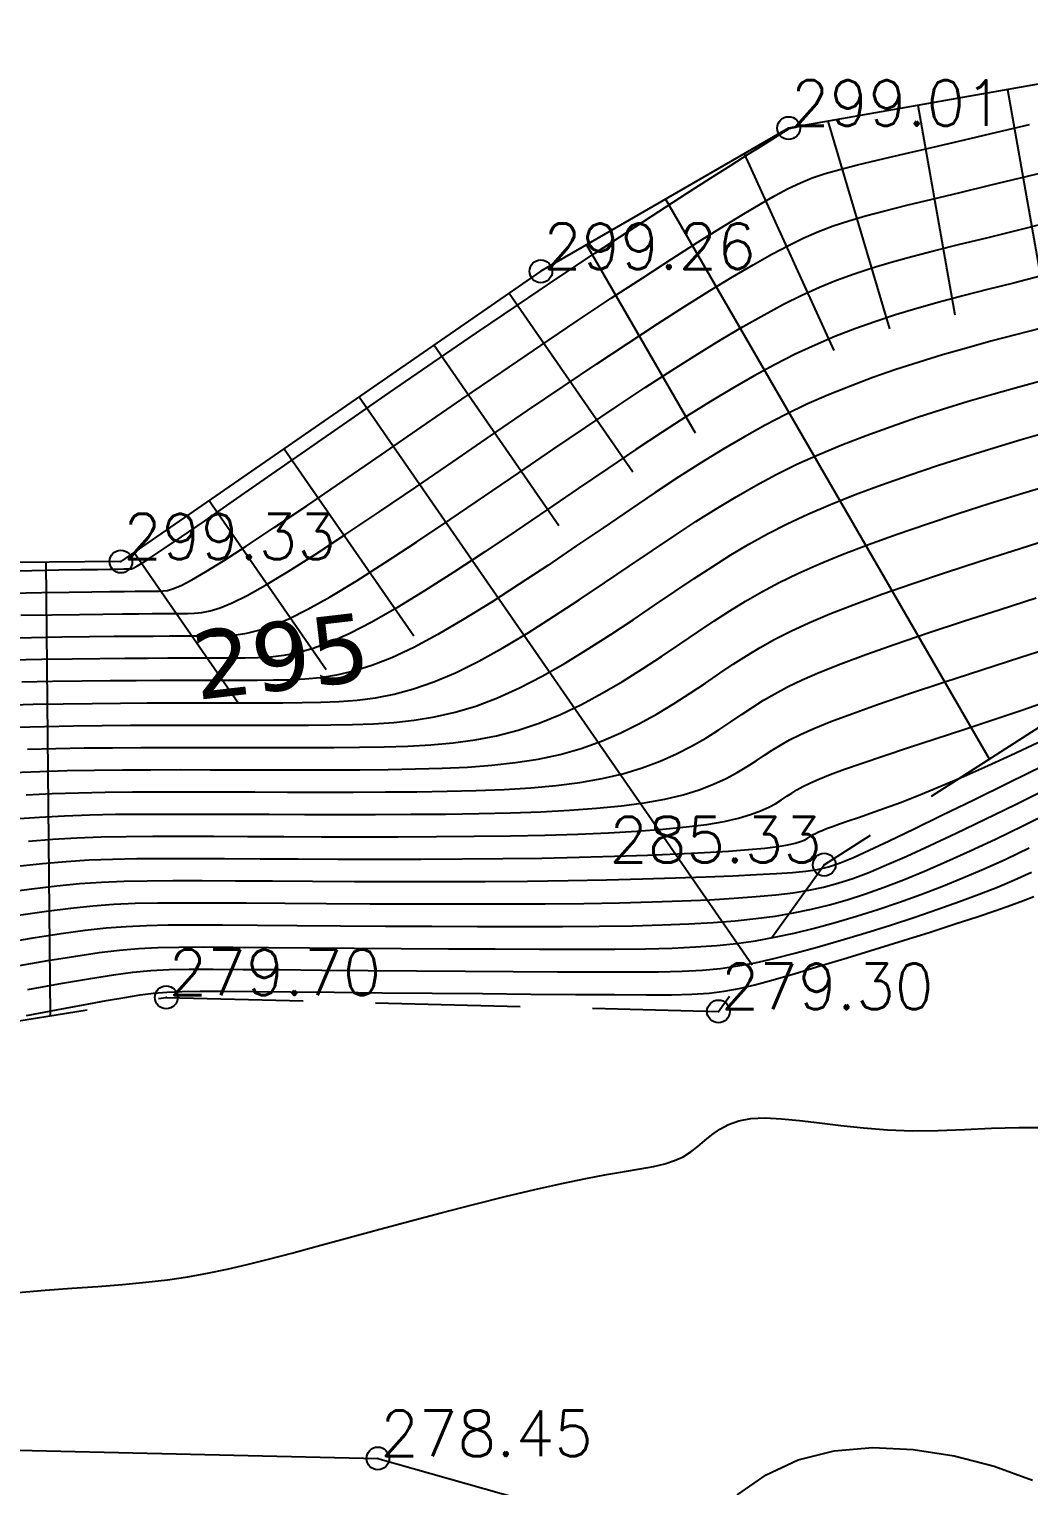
# Model space of a CAD drawing. Header units: millimetres. Extents: x 524954 to 526204, y 9523489 to 9524010.
# Drawn here: x 525228.91 to 525250.84, y 9523795.53 to 9523827.5 of the extents above; entities that cross this region are included whole.
import ezdxf
from ezdxf.enums import TextEntityAlignment as Align

# ---------------------------------------------------------------- set-up
doc = ezdxf.new("R2010")
doc.units = ezdxf.units.MM
doc.header["$PDMODE"] = 32
doc.header["$PDSIZE"] = 0.5
doc.linetypes.add('CACHE2', pattern=[4.7625, 3.175, -1.5875])
for name, color, linetype in [('Bas_Talus', 40, 'CACHE2'), ('CN_01_00', 3, 'Continuous'), ('CN_02_00', 4, 'Continuous'), ('CN_05_00', 6, 'Continuous'), ('CN_10_00', 1, 'Continuous'), ('Cotation Courbes de niveau', 7, 'Continuous'), ('Haut_Talus', 30, 'Continuous'), ('Talus', 2, 'Continuous'), ('TopoAlt', 3, 'Continuous'), ('TOPOJIS', 7, 'Continuous')]:
    doc.layers.add(name, color=color, linetype=linetype)
doc.layers.add('Trottoir', color=7, linetype='Continuous', true_color=0xff6666)
doc.styles.add('Simplex 1.0', font='Simplex.shx', dxfattribs={"width": 0.99, "height": 1})
doc.styles.add('Verdana 1.0', font='verdana.ttf', dxfattribs={"width": 0.99, "height": 1})

# ---------------------------------------------------------------- blocks, each defined once
blk = doc.blocks.new('TCPOINT M')
at = {"color": 0}
blk.add_point((0, 0), dxfattribs=at)
at = {"layer": 'TopoAlt', "style": 'Simplex 1.0', "width": 0.99}
blk.add_attdef('ALT', (0.15, 0.15), '', height=1, dxfattribs=at)

msp = doc.modelspace()

# ---------------------------------------------------------------- linework, layer by layer
at = {"layer": 'Bas_Talus', "flags": 128}
msp.add_lwpolyline([(525199.208, 9523799.132), (525208.8, 9523801.776), (525220.795, 9523804.478), (525231.919, 9523806.249), (525244.031, 9523805.939), (525246.35, 9523809.16), (525255.359, 9523814.932), (525262.717, 9523816.004), (525268.895, 9523820.451), (525287.363, 9523826.037), (525301, 9523831.408), (525309.422, 9523839.276), (525318.775, 9523848.13), (525321.585, 9523856.913), (525321.412, 9523876.469)], dxfattribs=at)
at = {"layer": 'CN_01_00', "flags": 128}
for points, elevation in [([(525228.27, 9523815.606), (525228.967, 9523815.619), (525229.566, 9523815.629), (525230.045, 9523815.637), (525230.41, 9523815.643), (525230.679, 9523815.647), (525230.867, 9523815.65), (525230.991, 9523815.652), (525231.065, 9523815.653), (525231.107, 9523815.653), (525231.131, 9523815.654), (525231.155, 9523815.656), (525231.196, 9523815.671), (525231.271, 9523815.71), (525231.396, 9523815.786), (525231.59, 9523815.911), (525231.87, 9523816.098), (525232.253, 9523816.358), (525232.757, 9523816.704), (525233.391, 9523817.144), (525234.139, 9523817.663), (525234.975, 9523818.244), (525235.877, 9523818.87), (525236.819, 9523819.522), (525237.777, 9523820.183), (525238.726, 9523820.834), (525239.643, 9523821.457), (525240.507, 9523822.038), (525241.311, 9523822.572), (525242.051, 9523823.06), (525242.724, 9523823.499), (525243.327, 9523823.889), (525243.858, 9523824.229), (525244.311, 9523824.518), (525244.685, 9523824.755), (525244.979, 9523824.941), (525245.2, 9523825.081), (525245.359, 9523825.181), (525245.468, 9523825.249), (525245.537, 9523825.291), (525245.577, 9523825.314), (525245.598, 9523825.324), (525245.612, 9523825.327), (525245.627, 9523825.331), (525245.644, 9523825.335), (525245.662, 9523825.339), (525245.682, 9523825.343), (525245.701, 9523825.348), (525245.72, 9523825.352), (525245.736, 9523825.356), (525245.751, 9523825.359), (525245.762, 9523825.362), (525245.771, 9523825.364), (525245.777, 9523825.365), (525245.781, 9523825.366), (525245.783, 9523825.367), (525245.785, 9523825.367), (525245.785, 9523825.367), (525245.785, 9523825.367)], 299), ([(525228.732, 9523814.635), (525229.409, 9523814.646), (525230.015, 9523814.655), (525230.529, 9523814.661), (525230.959, 9523814.666), (525231.316, 9523814.669), (525231.609, 9523814.671), (525231.852, 9523814.672), (525232.055, 9523814.673), (525232.23, 9523814.674), (525232.388, 9523814.675), (525232.54, 9523814.679), (525232.701, 9523814.694), (525232.883, 9523814.731), (525233.1, 9523814.799), (525233.366, 9523814.909), (525233.694, 9523815.072), (525234.099, 9523815.297), (525234.593, 9523815.595), (525235.185, 9523815.971), (525235.861, 9523816.416), (525236.602, 9523816.914), (525237.39, 9523817.449), (525238.205, 9523818.006), (525239.029, 9523818.57), (525239.841, 9523819.126), (525240.625, 9523819.658), (525241.362, 9523820.154), (525242.052, 9523820.611), (525242.694, 9523821.031), (525243.288, 9523821.412), (525243.836, 9523821.755), (525244.337, 9523822.06), (525244.792, 9523822.328), (525245.201, 9523822.559), (525245.567, 9523822.754), (525245.903, 9523822.918), (525246.225, 9523823.059), (525246.548, 9523823.183), (525246.887, 9523823.295), (525247.259, 9523823.404), (525247.678, 9523823.515), (525248.16, 9523823.636), (525248.715, 9523823.771), (525249.329, 9523823.918), (525249.982, 9523824.074), (525250.654, 9523824.235), (525251.327, 9523824.4)], 297), ([(525228.338, 9523812.664), (525229, 9523812.681), (525229.655, 9523812.693), (525230.295, 9523812.702), (525230.912, 9523812.707), (525231.499, 9523812.71), (525232.057, 9523812.712), (525232.588, 9523812.712), (525233.093, 9523812.712), (525233.575, 9523812.712), (525234.036, 9523812.713), (525234.477, 9523812.715), (525234.901, 9523812.719), (525235.311, 9523812.726), (525235.71, 9523812.741), (525236.107, 9523812.772), (525236.508, 9523812.824), (525236.917, 9523812.904), (525237.342, 9523813.018), (525237.789, 9523813.173), (525238.265, 9523813.375), (525238.772, 9523813.627), (525239.305, 9523813.923), (525239.856, 9523814.253), (525240.416, 9523814.606), (525240.978, 9523814.973), (525241.532, 9523815.344), (525242.071, 9523815.71), (525242.587, 9523816.06), (525243.073, 9523816.386), (525243.535, 9523816.69), (525243.981, 9523816.972), (525244.417, 9523817.237), (525244.853, 9523817.487), (525245.295, 9523817.723), (525245.752, 9523817.949), (525246.231, 9523818.167), (525246.738, 9523818.378), (525247.268, 9523818.584), (525247.817, 9523818.782), (525248.377, 9523818.974), (525248.944, 9523819.157), (525249.511, 9523819.331), (525250.072, 9523819.497), (525250.622, 9523819.652), (525251.156, 9523819.797)], 293), ([(525228.879, 9523811.693), (525229.497, 9523811.71), (525230.116, 9523811.722), (525230.737, 9523811.729), (525231.36, 9523811.733), (525231.984, 9523811.735), (525232.606, 9523811.735), (525233.224, 9523811.734), (525233.835, 9523811.733), (525234.437, 9523811.733), (525235.026, 9523811.733), (525235.601, 9523811.736), (525236.158, 9523811.74), (525236.696, 9523811.749), (525237.215, 9523811.765), (525237.72, 9523811.793), (525238.211, 9523811.837), (525238.693, 9523811.902), (525239.166, 9523811.992), (525239.635, 9523812.112), (525240.101, 9523812.265), (525240.565, 9523812.455), (525241.027, 9523812.677), (525241.483, 9523812.922), (525241.929, 9523813.185), (525242.364, 9523813.457), (525242.784, 9523813.732), (525243.186, 9523814.002), (525243.568, 9523814.261), (525243.928, 9523814.502), (525244.277, 9523814.729), (525244.624, 9523814.943), (525244.982, 9523815.15), (525245.361, 9523815.353), (525245.775, 9523815.554), (525246.232, 9523815.759), (525246.746, 9523815.97), (525247.323, 9523816.19), (525247.951, 9523816.416), (525248.613, 9523816.644), (525249.292, 9523816.869), (525249.972, 9523817.088), (525250.637, 9523817.295), (525251.269, 9523817.487)], 291), ([(525228.848, 9523810.694), (525229.419, 9523810.721), (525229.993, 9523810.74), (525230.578, 9523810.751), (525231.18, 9523810.757), (525231.809, 9523810.759), (525232.468, 9523810.759), (525233.155, 9523810.758), (525233.86, 9523810.756), (525234.577, 9523810.754), (525235.299, 9523810.753), (525236.017, 9523810.753), (525236.725, 9523810.756), (525237.415, 9523810.762), (525238.081, 9523810.772), (525238.72, 9523810.788), (525239.332, 9523810.813), (525239.915, 9523810.85), (525240.468, 9523810.899), (525240.99, 9523810.965), (525241.48, 9523811.05), (525241.937, 9523811.155), (525242.359, 9523811.283), (525242.749, 9523811.43), (525243.109, 9523811.592), (525243.443, 9523811.763), (525243.751, 9523811.941), (525244.036, 9523812.119), (525244.301, 9523812.294), (525244.549, 9523812.462), (525244.784, 9523812.618), (525245.018, 9523812.768), (525245.267, 9523812.914), (525245.546, 9523813.063), (525245.87, 9523813.219), (525246.254, 9523813.386), (525246.713, 9523813.569), (525247.262, 9523813.774), (525247.909, 9523814.003), (525248.633, 9523814.249), (525249.409, 9523814.506), (525250.207, 9523814.765), (525251.001, 9523815.018)], 289), ([(525228.894, 9523809.677), (525229.433, 9523809.72), (525229.96, 9523809.75), (525230.49, 9523809.769), (525231.039, 9523809.78), (525231.623, 9523809.785), (525232.257, 9523809.785), (525232.953, 9523809.783), (525233.704, 9523809.781), (525234.496, 9523809.777), (525235.319, 9523809.774), (525236.16, 9523809.773), (525237.007, 9523809.773), (525237.848, 9523809.777), (525238.671, 9523809.784), (525239.466, 9523809.795), (525240.225, 9523809.812), (525240.944, 9523809.834), (525241.619, 9523809.862), (525242.244, 9523809.897), (525242.814, 9523809.939), (525243.326, 9523809.988), (525243.773, 9523810.046), (525244.153, 9523810.111), (525244.471, 9523810.184), (525244.736, 9523810.261), (525244.956, 9523810.342), (525245.137, 9523810.424), (525245.288, 9523810.506), (525245.417, 9523810.586), (525245.53, 9523810.662), (525245.638, 9523810.734), (525245.75, 9523810.804), (525245.879, 9523810.875), (525246.037, 9523810.953), (525246.234, 9523811.039), (525246.484, 9523811.139), (525246.797, 9523811.255), (525247.186, 9523811.392), (525247.657, 9523811.552), (525248.197, 9523811.731), (525248.787, 9523811.925), (525249.411, 9523812.131), (525250.048, 9523812.342), (525250.682, 9523812.555), (525251.293, 9523812.766)], 287), ([(525228.271, 9523807.433), (525228.999, 9523807.553), (525229.614, 9523807.648), (525230.138, 9523807.72), (525230.604, 9523807.772), (525231.041, 9523807.807), (525231.484, 9523807.828), (525231.962, 9523807.838), (525232.508, 9523807.84), (525233.154, 9523807.837), (525233.922, 9523807.832), (525234.792, 9523807.826), (525235.738, 9523807.819), (525236.731, 9523807.813), (525237.742, 9523807.808), (525238.744, 9523807.804), (525239.709, 9523807.803), (525240.608, 9523807.804), (525241.418, 9523807.81), (525242.145, 9523807.821), (525242.797, 9523807.837), (525243.384, 9523807.859), (525243.916, 9523807.89), (525244.401, 9523807.928), (525244.851, 9523807.976), (525245.274, 9523808.034), (525245.68, 9523808.103), (525246.074, 9523808.184), (525246.464, 9523808.279), (525246.855, 9523808.39), (525247.253, 9523808.518), (525247.663, 9523808.664), (525248.093, 9523808.83), (525248.547, 9523809.017), (525249.031, 9523809.227), (525249.551, 9523809.462), (525250.109, 9523809.723), (525250.709, 9523810.013), (525251.357, 9523810.333)], 283), ([(525228.884, 9523806.423), (525229.642, 9523806.557), (525230.258, 9523806.662), (525230.761, 9523806.741), (525231.189, 9523806.798), (525231.582, 9523806.836), (525231.98, 9523806.857), (525232.423, 9523806.867), (525232.951, 9523806.868), (525233.603, 9523806.863), (525234.405, 9523806.857), (525235.333, 9523806.849), (525236.348, 9523806.84), (525237.411, 9523806.831), (525238.483, 9523806.823), (525239.526, 9523806.816), (525240.501, 9523806.81), (525241.369, 9523806.807), (525242.102, 9523806.806), (525242.715, 9523806.811), (525243.232, 9523806.824), (525243.678, 9523806.848), (525244.078, 9523806.885), (525244.456, 9523806.938), (525244.838, 9523807.009), (525245.247, 9523807.102), (525245.703, 9523807.217), (525246.199, 9523807.353), (525246.723, 9523807.503), (525247.262, 9523807.666), (525247.804, 9523807.836), (525248.336, 9523808.01), (525248.846, 9523808.183), (525249.321, 9523808.351), (525249.753, 9523808.512), (525250.151, 9523808.669), (525250.527, 9523808.828), (525250.896, 9523808.994)], 281), ([(525228.668, 9523799.768), (525229.26, 9523799.819), (525229.846, 9523799.863), (525230.416, 9523799.905), (525230.962, 9523799.948), (525231.474, 9523799.996), (525231.948, 9523800.051), (525232.394, 9523800.117), (525232.825, 9523800.193), (525233.254, 9523800.281), (525233.696, 9523800.383), (525234.164, 9523800.501), (525234.671, 9523800.634), (525235.232, 9523800.785), (525235.854, 9523800.954), (525236.526, 9523801.136), (525237.229, 9523801.326), (525237.946, 9523801.516), (525238.659, 9523801.701), (525239.35, 9523801.875), (525240.002, 9523802.032), (525240.596, 9523802.166), (525241.121, 9523802.273), (525241.576, 9523802.357), (525241.971, 9523802.425), (525242.311, 9523802.484), (525242.603, 9523802.539), (525242.854, 9523802.598), (525243.07, 9523802.666), (525243.258, 9523802.751), (525243.425, 9523802.857), (525243.581, 9523802.978), (525243.732, 9523803.106), (525243.889, 9523803.234), (525244.059, 9523803.354), (525244.253, 9523803.458), (525244.477, 9523803.539), (525244.742, 9523803.589), (525245.054, 9523803.602), (525245.411, 9523803.584), (525245.809, 9523803.545), (525246.244, 9523803.493), (525246.714, 9523803.436), (525247.213, 9523803.382), (525247.737, 9523803.342), (525248.284, 9523803.322), (525248.85, 9523803.328), (525249.429, 9523803.351), (525250.019, 9523803.378), (525250.616, 9523803.395), (525251.216, 9523803.39)], 279)]:
    msp.add_lwpolyline(points, dxfattribs=dict(at, elevation=elevation))
at = {"layer": 'CN_02_00', "flags": 128}
for points, elevation in [([(525228.501, 9523815.121), (525229.188, 9523815.132), (525229.79, 9523815.142), (525230.287, 9523815.149), (525230.685, 9523815.154), (525230.997, 9523815.158), (525231.238, 9523815.161), (525231.421, 9523815.162), (525231.56, 9523815.163), (525231.668, 9523815.164), (525231.76, 9523815.164), (525231.848, 9523815.168), (525231.949, 9523815.182), (525232.077, 9523815.22), (525232.248, 9523815.292), (525232.478, 9523815.41), (525232.782, 9523815.585), (525233.176, 9523815.827), (525233.675, 9523816.149), (525234.288, 9523816.558), (525235, 9523817.04), (525235.789, 9523817.579), (525236.633, 9523818.159), (525237.512, 9523818.764), (525238.403, 9523819.376), (525239.284, 9523819.98), (525240.134, 9523820.558), (525240.935, 9523821.096), (525241.681, 9523821.592), (525242.372, 9523822.045), (525243.006, 9523822.455), (525243.582, 9523822.822), (525244.097, 9523823.144), (525244.551, 9523823.423), (525244.943, 9523823.657), (525245.274, 9523823.848), (525245.562, 9523824.002), (525245.827, 9523824.128), (525246.09, 9523824.235), (525246.373, 9523824.33), (525246.696, 9523824.422), (525247.079, 9523824.52), (525247.545, 9523824.632), (525248.105, 9523824.764), (525248.741, 9523824.913), (525249.428, 9523825.073), (525250.14, 9523825.239), (525250.85, 9523825.405)], 298), ([(525228.255, 9523814.137), (525228.963, 9523814.15), (525229.631, 9523814.16), (525230.239, 9523814.168), (525230.772, 9523814.174), (525231.234, 9523814.177), (525231.634, 9523814.18), (525231.98, 9523814.181), (525232.283, 9523814.182), (525232.551, 9523814.183), (525232.792, 9523814.184), (525233.016, 9523814.186), (525233.233, 9523814.191), (525233.453, 9523814.206), (525233.689, 9523814.241), (525233.952, 9523814.305), (525234.254, 9523814.408), (525234.606, 9523814.558), (525235.021, 9523814.766), (525235.511, 9523815.04), (525236.081, 9523815.385), (525236.722, 9523815.793), (525237.416, 9523816.249), (525238.147, 9523816.738), (525238.898, 9523817.248), (525239.654, 9523817.764), (525240.399, 9523818.272), (525241.115, 9523818.758), (525241.79, 9523819.212), (525242.423, 9523819.631), (525243.016, 9523820.016), (525243.571, 9523820.368), (525244.09, 9523820.688), (525244.576, 9523820.976), (525245.032, 9523821.233), (525245.458, 9523821.461), (525245.859, 9523821.66), (525246.244, 9523821.835), (525246.623, 9523821.99), (525247.005, 9523822.13), (525247.401, 9523822.261), (525247.822, 9523822.386), (525248.276, 9523822.511), (525248.775, 9523822.64), (525249.325, 9523822.777), (525249.916, 9523822.923), (525250.535, 9523823.075), (525251.168, 9523823.232)], 296), ([(525251.091, 9523820.933), (525250.546, 9523820.791), (525250.006, 9523820.648), (525249.474, 9523820.501), (525248.948, 9523820.35), (525248.43, 9523820.192), (525247.92, 9523820.026), (525247.419, 9523819.852), (525246.927, 9523819.667), (525246.445, 9523819.472), (525245.973, 9523819.265), (525245.512, 9523819.044), (525245.056, 9523818.807), (525244.599, 9523818.554), (525244.135, 9523818.281), (525243.659, 9523817.987), (525243.164, 9523817.67), (525242.645, 9523817.328), (525242.096, 9523816.959), (525241.514, 9523816.564), (525240.906, 9523816.151), (525240.285, 9523815.731), (525239.66, 9523815.317), (525239.042, 9523814.918), (525238.444, 9523814.546), (525237.875, 9523814.213), (525237.347, 9523813.93), (525236.867, 9523813.704), (525236.43, 9523813.532), (525236.029, 9523813.405), (525235.656, 9523813.318), (525235.301, 9523813.262), (525234.958, 9523813.23), (525234.618, 9523813.214), (525234.273, 9523813.208), (525233.916, 9523813.205), (525233.541, 9523813.203), (525233.145, 9523813.202), (525232.722, 9523813.202), (525232.27, 9523813.201), (525231.783, 9523813.2), (525231.257, 9523813.198), (525230.687, 9523813.194), (525230.073, 9523813.188), (525229.424, 9523813.179), (525228.751, 9523813.166)], 294), ([(525228.608, 9523812.178), (525229.248, 9523812.196), (525229.885, 9523812.208), (525230.516, 9523812.215), (525231.136, 9523812.22), (525231.741, 9523812.222), (525232.331, 9523812.223), (525232.906, 9523812.223), (525233.464, 9523812.223), (525234.006, 9523812.222), (525234.531, 9523812.223), (525235.039, 9523812.225), (525235.53, 9523812.23), (525236.003, 9523812.237), (525236.463, 9523812.253), (525236.913, 9523812.282), (525237.359, 9523812.331), (525237.805, 9523812.403), (525238.254, 9523812.505), (525238.712, 9523812.642), (525239.183, 9523812.82), (525239.669, 9523813.041), (525240.166, 9523813.3), (525240.669, 9523813.587), (525241.173, 9523813.895), (525241.671, 9523814.215), (525242.158, 9523814.538), (525242.629, 9523814.856), (525243.077, 9523815.16), (525243.501, 9523815.444), (525243.906, 9523815.709), (525244.302, 9523815.958), (525244.699, 9523816.194), (525245.107, 9523816.42), (525245.535, 9523816.639), (525245.992, 9523816.854), (525246.489, 9523817.068), (525247.03, 9523817.284), (525247.609, 9523817.5), (525248.215, 9523817.713), (525248.835, 9523817.921), (525249.458, 9523818.122), (525250.074, 9523818.313), (525250.671, 9523818.492), (525251.237, 9523818.656)], 292), ([(525228.582, 9523810.166), (525229.141, 9523810.207), (525229.69, 9523810.235), (525230.242, 9523810.254), (525230.808, 9523810.266), (525231.401, 9523810.271), (525232.033, 9523810.272), (525232.711, 9523810.271), (525233.429, 9523810.269), (525234.178, 9523810.266), (525234.948, 9523810.264), (525235.729, 9523810.263), (525236.512, 9523810.263), (525237.286, 9523810.266), (525238.043, 9523810.273), (525238.773, 9523810.284), (525239.472, 9523810.3), (525240.138, 9523810.324), (525240.767, 9523810.356), (525241.356, 9523810.398), (525241.902, 9523810.452), (525242.403, 9523810.519), (525242.855, 9523810.6), (525243.256, 9523810.697), (525243.61, 9523810.807), (525243.923, 9523810.926), (525244.199, 9523811.053), (525244.444, 9523811.182), (525244.662, 9523811.313), (525244.859, 9523811.44), (525245.04, 9523811.562), (525245.211, 9523811.676), (525245.389, 9523811.787), (525245.589, 9523811.9), (525245.828, 9523812.019), (525246.124, 9523812.152), (525246.493, 9523812.302), (525246.953, 9523812.475), (525247.519, 9523812.676), (525248.201, 9523812.909), (525248.975, 9523813.165), (525249.807, 9523813.437), (525250.664, 9523813.713), (525251.515, 9523813.984)], 288), ([(525228.648, 9523809.127), (525229.205, 9523809.188), (525229.726, 9523809.233), (525230.23, 9523809.264), (525230.738, 9523809.284), (525231.27, 9523809.295), (525231.844, 9523809.299), (525232.481, 9523809.298), (525233.196, 9523809.296), (525233.978, 9523809.292), (525234.814, 9523809.288), (525235.69, 9523809.285), (525236.591, 9523809.283), (525237.502, 9523809.283), (525238.41, 9523809.287), (525239.3, 9523809.295), (525240.158, 9523809.307), (525240.977, 9523809.324), (525241.75, 9523809.345), (525242.471, 9523809.369), (525243.132, 9523809.396), (525243.726, 9523809.426), (525244.248, 9523809.457), (525244.69, 9523809.491), (525245.049, 9523809.525), (525245.332, 9523809.56), (525245.55, 9523809.596), (525245.712, 9523809.631), (525245.83, 9523809.666), (525245.914, 9523809.7), (525245.974, 9523809.732), (525246.021, 9523809.763), (525246.064, 9523809.792), (525246.109, 9523809.82), (525246.161, 9523809.848), (525246.224, 9523809.879), (525246.303, 9523809.914), (525246.403, 9523809.954), (525246.529, 9523810.001), (525246.685, 9523810.056), (525246.875, 9523810.12), (525247.103, 9523810.197), (525247.369, 9523810.29), (525247.675, 9523810.399), (525248.023, 9523810.529), (525248.415, 9523810.682), (525248.853, 9523810.861), (525249.338, 9523811.068), (525249.87, 9523811.304), (525250.441, 9523811.565), (525251.039, 9523811.846)], 286), ([(525228.677, 9523808.051), (525229.292, 9523808.141), (525229.827, 9523808.209), (525230.311, 9523808.259), (525230.771, 9523808.293), (525231.235, 9523808.313), (525231.731, 9523808.323), (525232.287, 9523808.326), (525232.93, 9523808.324), (525233.68, 9523808.32), (525234.522, 9523808.315), (525235.433, 9523808.309), (525236.391, 9523808.304), (525237.372, 9523808.3), (525238.354, 9523808.298), (525239.313, 9523808.299), (525240.227, 9523808.303), (525241.077, 9523808.312), (525241.86, 9523808.325), (525242.58, 9523808.343), (525243.237, 9523808.365), (525243.834, 9523808.392), (525244.374, 9523808.423), (525244.858, 9523808.459), (525245.288, 9523808.499), (525245.668, 9523808.545), (525246.012, 9523808.6), (525246.335, 9523808.667), (525246.652, 9523808.753), (525246.977, 9523808.859), (525247.327, 9523808.992), (525247.716, 9523809.154), (525248.16, 9523809.351), (525248.67, 9523809.584), (525249.242, 9523809.853), (525249.87, 9523810.155), (525250.547, 9523810.485), (525251.265, 9523810.84)], 284), ([(525228.578, 9523806.928), (525229.32, 9523807.055), (525229.936, 9523807.155), (525230.45, 9523807.231), (525230.896, 9523807.285), (525231.312, 9523807.321), (525231.732, 9523807.343), (525232.193, 9523807.352), (525232.73, 9523807.354), (525233.378, 9523807.35), (525234.164, 9523807.344), (525235.063, 9523807.337), (525236.043, 9523807.33), (525237.071, 9523807.322), (525238.113, 9523807.315), (525239.135, 9523807.31), (525240.105, 9523807.306), (525240.988, 9523807.306), (525241.76, 9523807.308), (525242.43, 9523807.316), (525243.015, 9523807.33), (525243.531, 9523807.354), (525243.997, 9523807.387), (525244.429, 9523807.433), (525244.844, 9523807.492), (525245.261, 9523807.568), (525245.691, 9523807.66), (525246.137, 9523807.768), (525246.594, 9523807.891), (525247.058, 9523808.028), (525247.528, 9523808.177), (525248, 9523808.337), (525248.469, 9523808.506), (525248.934, 9523808.684), (525249.393, 9523808.87), (525249.856, 9523809.068), (525250.336, 9523809.285), (525250.845, 9523809.527)], 282), ([(525243.969, 9523794.88), (525244.453, 9523795.335), (525245.076, 9523795.769), (525245.782, 9523796.097), (525246.569, 9523796.294), (525247.419, 9523796.367), (525248.305, 9523796.327), (525249.2, 9523796.187), (525250.081, 9523795.958), (525250.92, 9523795.653)], 278)]:
    msp.add_lwpolyline(points, dxfattribs=dict(at, elevation=elevation))
at = {"layer": 'CN_05_00', "flags": 128}
for points, elevation in [([(525251.088, 9523822.076), (525250.503, 9523821.928), (525249.935, 9523821.784), (525249.391, 9523821.644), (525248.875, 9523821.506), (525248.385, 9523821.368), (525247.916, 9523821.226), (525247.462, 9523821.078), (525247.021, 9523820.921), (525246.585, 9523820.751), (525246.152, 9523820.566), (525245.716, 9523820.363), (525245.272, 9523820.138), (525244.816, 9523819.892), (525244.344, 9523819.621), (525243.853, 9523819.324), (525243.337, 9523819.002), (525242.794, 9523818.651), (525242.218, 9523818.27), (525241.606, 9523817.859), (525240.956, 9523817.418), (525240.28, 9523816.957), (525239.591, 9523816.49), (525238.903, 9523816.027), (525238.229, 9523815.583), (525237.583, 9523815.17), (525236.978, 9523814.799), (525236.429, 9523814.485), (525235.944, 9523814.235), (525235.518, 9523814.045), (525235.142, 9523813.907), (525234.804, 9523813.812), (525234.495, 9523813.751), (525234.206, 9523813.718), (525233.926, 9523813.702), (525233.645, 9523813.697), (525233.354, 9523813.694), (525233.046, 9523813.693), (525232.714, 9523813.692), (525232.351, 9523813.692), (525231.952, 9523813.691), (525231.508, 9523813.689), (525231.014, 9523813.686), (525230.463, 9523813.681), (525229.852, 9523813.674), (525229.193, 9523813.664), (525228.503, 9523813.651)], 295), ([(525228.356, 9523808.549), (525228.97, 9523808.634), (525229.516, 9523808.698), (525230.018, 9523808.746), (525230.501, 9523808.778), (525230.987, 9523808.799), (525231.501, 9523808.809), (525232.066, 9523808.812), (525232.706, 9523808.811), (525233.438, 9523808.808), (525234.251, 9523808.803), (525235.128, 9523808.799), (525236.051, 9523808.795), (525237.002, 9523808.792), (525237.963, 9523808.792), (525238.917, 9523808.795), (525239.846, 9523808.802), (525240.735, 9523808.814), (525241.575, 9523808.83), (525242.362, 9523808.849), (525243.09, 9523808.871), (525243.753, 9523808.894), (525244.346, 9523808.918), (525244.864, 9523808.942), (525245.301, 9523808.965), (525245.657, 9523808.988), (525245.95, 9523809.015), (525246.206, 9523809.055), (525246.448, 9523809.115), (525246.702, 9523809.2), (525246.991, 9523809.319), (525247.34, 9523809.478), (525247.773, 9523809.684), (525248.308, 9523809.941), (525248.933, 9523810.245), (525249.631, 9523810.586), (525250.384, 9523810.956), (525251.174, 9523811.347)], 285)]:
    msp.add_lwpolyline(points, dxfattribs=dict(at, elevation=elevation))
at = {"layer": 'CN_10_00', "flags": 128}
for points, elevation in [([(525228.555, 9523811.181), (525229.149, 9523811.207), (525229.745, 9523811.225), (525230.347, 9523811.237), (525230.959, 9523811.243), (525231.584, 9523811.246), (525232.226, 9523811.247), (525232.88, 9523811.246), (525233.542, 9523811.245), (525234.206, 9523811.243), (525234.868, 9523811.243), (525235.522, 9523811.243), (525236.163, 9523811.246), (525236.786, 9523811.251), (525237.388, 9523811.261), (525237.968, 9523811.277), (525238.526, 9523811.303), (525239.063, 9523811.343), (525239.58, 9523811.401), (525240.078, 9523811.479), (525240.557, 9523811.581), (525241.019, 9523811.71), (525241.462, 9523811.869), (525241.888, 9523812.053), (525242.296, 9523812.257), (525242.686, 9523812.474), (525243.057, 9523812.699), (525243.41, 9523812.925), (525243.744, 9523813.148), (525244.059, 9523813.361), (525244.356, 9523813.56), (525244.647, 9523813.748), (525244.945, 9523813.929), (525245.264, 9523814.107), (525245.616, 9523814.286), (525246.014, 9523814.47), (525246.473, 9523814.664), (525247.004, 9523814.872), (525247.616, 9523815.096), (525248.292, 9523815.333), (525249.011, 9523815.575), (525249.749, 9523815.817), (525250.487, 9523816.053), (525251.2, 9523816.277)], 290), ([(525228.855, 9523805.851), (525229.514, 9523805.976), (525230.106, 9523806.086), (525230.61, 9523806.177), (525231.014, 9523806.248), (525231.345, 9523806.302), (525231.639, 9523806.34), (525231.933, 9523806.365), (525232.263, 9523806.378), (525232.664, 9523806.383), (525233.174, 9523806.382), (525233.827, 9523806.376), (525234.647, 9523806.369), (525235.604, 9523806.36), (525236.653, 9523806.35), (525237.751, 9523806.34), (525238.853, 9523806.331), (525239.916, 9523806.322), (525240.896, 9523806.314), (525241.749, 9523806.308), (525242.444, 9523806.304), (525243, 9523806.306), (525243.45, 9523806.318), (525243.825, 9523806.342), (525244.159, 9523806.382), (525244.484, 9523806.443), (525244.831, 9523806.526), (525245.233, 9523806.636), (525245.714, 9523806.775), (525246.261, 9523806.937), (525246.852, 9523807.115), (525247.465, 9523807.304), (525248.079, 9523807.495), (525248.672, 9523807.682), (525249.222, 9523807.859), (525249.708, 9523808.018), (525250.113, 9523808.154), (525250.445, 9523808.27), (525250.719, 9523808.371), (525250.946, 9523808.461)], 280)]:
    msp.add_lwpolyline(points, dxfattribs=dict(at, elevation=elevation))
at = {"layer": 'Haut_Talus', "flags": 128}
msp.add_lwpolyline([(525305.258, 9523872.348), (525303.919, 9523858.929), (525300.61, 9523851.426), (525293.269, 9523844.143), (525282.592, 9523839.781), (525275.516, 9523831.793), (525253.744, 9523826.768), (525245.57, 9523825.329), (525240.135, 9523822.185), (525230.924, 9523815.815), (525222.259, 9523815.735), (525216.104, 9523815.103), (525209.421, 9523814.511), (525202.627, 9523812.837), (525192.887, 9523812.103), (525187.234, 9523809.827), (525173.584, 9523803.067), (525162.811, 9523802.853), (525159.084, 9523803.152)], dxfattribs=at)
at = {"layer": 'Talus'}
for p, q in [((525250.372, 9523826.174), (525252.655, 9523813.199)), ((525248.402, 9523825.828), (525249.212, 9523821.229)), ((525246.432, 9523825.481), (525247.786, 9523820.925)), ((525244.597, 9523824.766), (525246.562, 9523820.449)), ((525242.866, 9523823.765), (525249.972, 9523811.481)), ((525241.134, 9523822.763), (525243.518, 9523818.642)), ((525239.44, 9523821.704), (525242.151, 9523817.784)), ((525237.795, 9523820.567), (525240.533, 9523816.607)), ((525236.15, 9523819.429), (525244.77, 9523806.965)), ((525234.505, 9523818.291), (525237.346, 9523814.183)), ((525232.86, 9523817.154), (525235.425, 9523813.445)), ((525231.215, 9523816.016), (525233.503, 9523812.708)), ((525229.278, 9523815.8), (525229.37, 9523805.843))]:
    msp.add_line(p, q, dxfattribs=at)
at = {"layer": 'Trottoir', "ltscale": 0.25, "flags": 128}
msp.add_lwpolyline([(525109.407, 9523788.924), (525126.934, 9523789.003), (525126.934, 9523789.003), (525140.593, 9523790.596), (525194.008, 9523793.838), (525194.008, 9523793.838), (525194.008, 9523793.838), (525194.008, 9523793.838), (525194.008, 9523793.838), (525210.743, 9523795.795), (525210.743, 9523795.795), (525210.743, 9523795.795), (525223.913, 9523796.423), (525236.56, 9523796.129), (525246.634, 9523793.271), (525254.607, 9523789.446), (525268.338, 9523781.556), (525268.338, 9523781.556), (525283.706, 9523772.799), (525283.706, 9523772.799), (525283.706, 9523772.799)], dxfattribs=at)

# ---------------------------------------------------------------- block references
at = {"layer": 'TOPOJIS'}
ref = msp.add_blockref('TCPOINT M', (525245.57, 9523825.329, 299.01), dxfattribs=at)
ref.add_attrib('ALT', '299.01', (525245.62, 9523825.379, 299.01), dxfattribs={"layer": 'TopoAlt', "height": 1, "style": 'Simplex 1.0', "width": 0.99})
ref = msp.add_blockref('TCPOINT M', (525240.135, 9523822.185, 299.26), dxfattribs=at)
ref.add_attrib('ALT', '299.26', (525240.185, 9523822.235, 299.26), dxfattribs={"layer": 'TopoAlt', "height": 1, "style": 'Simplex 1.0', "width": 0.99})
ref = msp.add_blockref('TCPOINT M', (525230.924, 9523815.815, 299.33), dxfattribs=at)
ref.add_attrib('ALT', '299.33', (525230.974, 9523815.865, 299.33), dxfattribs={"layer": 'TopoAlt', "height": 1, "style": 'Simplex 1.0', "width": 0.99})
ref = msp.add_blockref('TCPOINT M', (525246.35, 9523809.16, 285.33), dxfattribs=at)
ref.add_attrib('ALT', '285.33', dxfattribs={"layer": 'TopoAlt', "height": 1, "style": 'Simplex 1.0', "width": 0.99}).set_placement((525246.3, 9523809.21, 285.33), align=Align.RIGHT)
ref = msp.add_blockref('TCPOINT M', (525231.919, 9523806.249, 279.7), dxfattribs=at)
ref.add_attrib('ALT', '279.70', (525231.969, 9523806.299, 279.7), dxfattribs={"layer": 'TopoAlt', "height": 1, "style": 'Simplex 1.0', "width": 0.99})
ref = msp.add_blockref('TCPOINT M', (525244.031, 9523805.939, 279.3), dxfattribs=at)
ref.add_attrib('ALT', '279.30', (525244.081, 9523805.989, 279.3), dxfattribs={"layer": 'TopoAlt', "height": 1, "style": 'Simplex 1.0', "width": 0.99})
ref = msp.add_blockref('TCPOINT M', (525236.56, 9523796.129, 278.45), dxfattribs=at)
ref.add_attrib('ALT', '278.45', (525236.61, 9523796.179, 278.45), dxfattribs={"layer": 'TopoAlt', "height": 1, "style": 'Simplex 1.0', "width": 0.99})

# ---------------------------------------------------------------- texts
at = {"layer": 'Cotation Courbes de niveau', "style": 'Verdana 1.0', "width": 0.99}
msp.add_text('295', height=1.5, rotation=6.6202, dxfattribs=at).set_placement((525234.433, 9523813.744, 295), align=Align.MIDDLE_CENTER)

doc.saveas('drawing.dxf')
